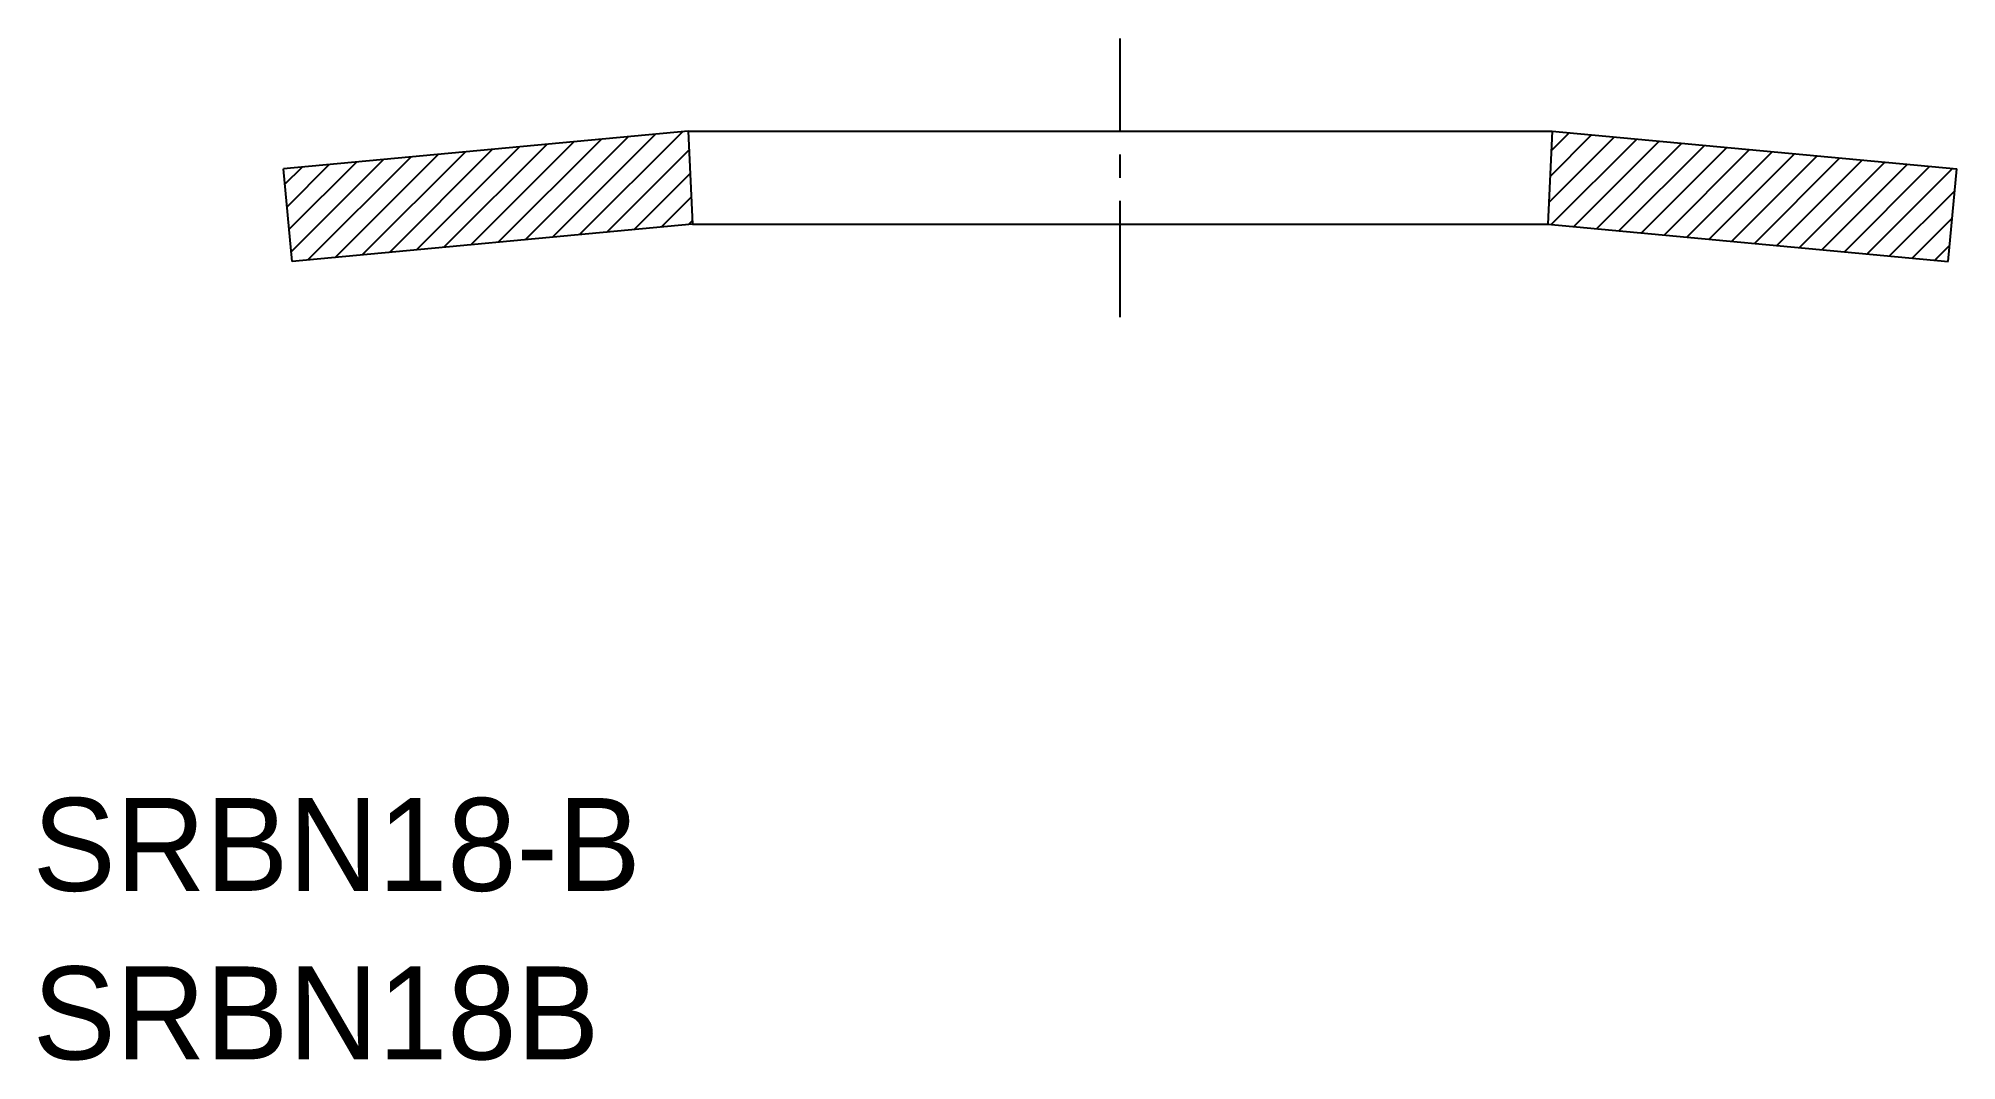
# Model space of a CAD drawing. Extents: x 128.1 to 148.8, y 139.9 to 150.9.
import ezdxf

# ---------------------------------------------------------------- set-up
doc = ezdxf.new("R2010")
doc.units = 0
doc.linetypes.add('CENTER', pattern=[2, 1.25, -0.25, 0.25, -0.25])
doc.layers.get('0').update_dxf_attribs({"linetype": 'CONTINUOUS'})
doc.layers.add('CENTER', color=1, linetype='CENTER')

# ---------------------------------------------------------------- blocks, each defined once
blk = doc.blocks.new('*X2')
at = {"color": 0, "linetype": 'CONTINUOUS'}
for p, q in [((132.798, 148.708), (133.905, 149.815)), ((133.09, 148.735), (134.198, 149.842)), ((133.383, 148.762), (134.49, 149.869)), ((133.675, 148.789), (134.782, 149.897)), ((133.967, 148.817), (135.074, 149.924)), ((130.843, 148.874), (131.567, 149.598)), ((130.866, 148.632), (131.859, 149.625)), ((131.044, 148.545), (132.151, 149.652)), ((131.336, 148.572), (132.444, 149.679)), ((131.629, 148.599), (132.736, 149.706)), ((131.921, 148.626), (133.028, 149.734)), ((132.213, 148.654), (133.321, 149.761)), ((132.506, 148.681), (133.613, 149.788)), ((134.26, 148.844), (135.143, 149.727)), ((130.798, 149.359), (130.982, 149.543)), ((130.82, 149.117), (131.274, 149.571)), ((134.552, 148.871), (135.155, 149.474)), ((134.844, 148.898), (135.167, 149.22)), ((135.137, 148.925), (135.178, 148.967))]:
    blk.add_line(p, q, dxfattribs=at)
blk = doc.blocks.new('*X3')
at = {"color": 0, "linetype": 'CONTINUOUS'}
for p, q in [((144.391, 149.164), (145.094, 149.867)), ((144.404, 149.442), (144.852, 149.89)), ((144.417, 149.72), (144.609, 149.912)), ((144.418, 148.926), (145.337, 149.845)), ((144.661, 148.903), (145.579, 149.822)), ((144.903, 148.881), (145.822, 149.8)), ((145.146, 148.858), (146.065, 149.777)), ((145.388, 148.836), (146.307, 149.754)), ((145.631, 148.813), (146.55, 149.732)), ((145.874, 148.79), (146.793, 149.709)), ((146.116, 148.768), (147.035, 149.687)), ((146.359, 148.745), (147.278, 149.664)), ((146.602, 148.723), (147.52, 149.642)), ((146.844, 148.7), (147.763, 149.619)), ((147.087, 148.678), (148.006, 149.597)), ((147.329, 148.655), (148.248, 149.574)), ((147.572, 148.633), (148.491, 149.552)), ((147.815, 148.61), (148.734, 149.529)), ((148.057, 148.588), (148.755, 149.286)), ((148.3, 148.565), (148.728, 148.993)), ((148.542, 148.542), (148.701, 148.701))]:
    blk.add_line(p, q, dxfattribs=at)

msp = doc.modelspace()

# ---------------------------------------------------------------- linework, layer by layer
at = {"color": 7, "linetype": 'CONTINUOUS'}
for p, q in [((135.134, 149.929), (130.783, 149.525)), ((135.134, 149.929), (144.426, 149.929)), ((135.134, 149.929), (135.18, 148.929)), ((144.426, 149.929), (144.38, 148.929)), ((144.426, 149.929), (148.778, 149.525)), ((130.875, 148.529), (130.783, 149.525)), ((148.685, 148.529), (148.778, 149.525)), ((135.18, 148.929), (130.875, 148.529)), ((135.18, 148.929), (144.38, 148.929)), ((144.38, 148.929), (148.685, 148.529))]:
    msp.add_line(p, q, dxfattribs=at)
at = {"layer": 'CENTER', "color": 1, "linetype": 'CENTER'}
msp.add_line((139.78, 147.929), (139.78, 150.929), dxfattribs=at)

# ---------------------------------------------------------------- block references
at = {"color": 7, "linetype": 'CONTINUOUS'}
for name in ['*X2', '*X3']:
    msp.add_blockref(name, (0, 0), dxfattribs=at)

# ---------------------------------------------------------------- texts
for s, p in [('SRBN18-B', (128.085, 141.755)), ('SRBN18B', (128.085, 139.942))]:
    msp.add_text(s, height=1).set_placement(p)

doc.saveas('drawing.dxf')
